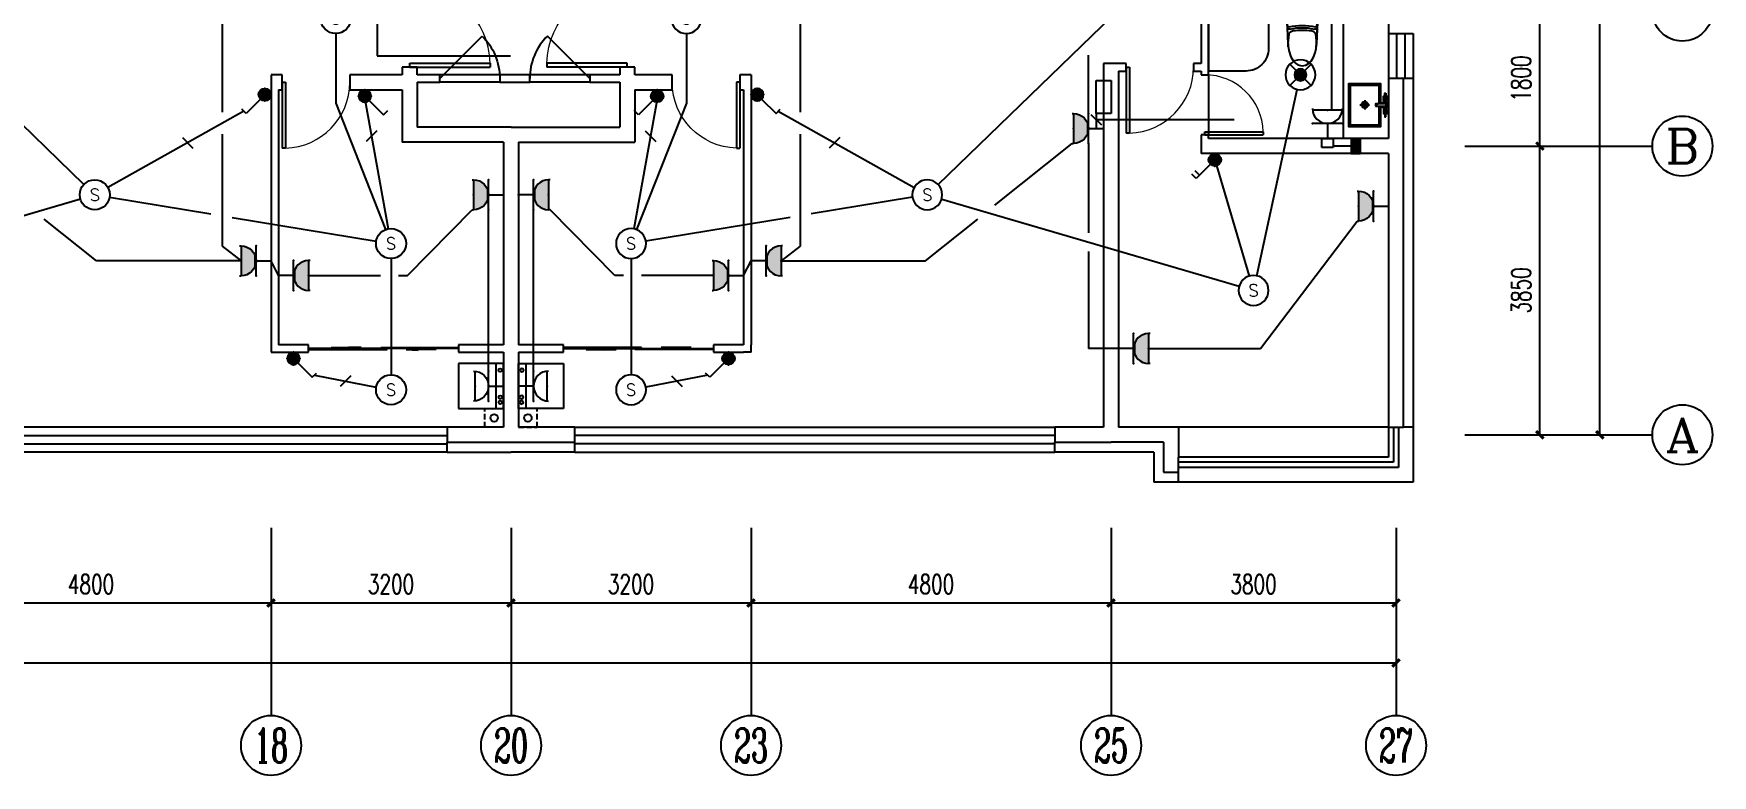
# Model space of a CAD drawing. Extents: x 4483878 to 4539156, y -49303 to -24364.
# Drawn here: x 4516772 to 4539156, y -47791 to -37899 of the extents above; entities that cross this region are included whole.
import ezdxf
from ezdxf.enums import TextEntityAlignment as Align

# ---------------------------------------------------------------- set-up
doc = ezdxf.new("R2010")
doc.units = 0
doc.header["$LTSCALE"] = 1000
doc.header["$MEASUREMENT"] = 0
doc.linetypes.add('DASH', pattern=[0.35, 0.25, -0.1])
for name, color, linetype in [('EQUIP-动力', 3, 'Continuous'), ('EQUIP-照明', 3, 'Continuous'), ('LAYER1', 4, 'Continuous'), ('LAYER2', 7, 'Continuous'), ('LVTRY', 7, 'Continuous'), ('SURFACE', 6, 'Continuous'), ('TEL_TEXT', 7, 'Continuous'), ('图层1', 7, 'Continuous'), ('图层7', 7, 'Continuous')]:
    doc.layers.add(name, color=color, linetype=linetype)
doc.styles.add('_TCH_AXIS', font='COMPLEX', dxfattribs={"bigfont": 'GBCBIG'})
doc.styles.add('_TCH_DIM_T3', font='SIMPLEX', dxfattribs={"width": 0.705882, "bigfont": 'GBCBIG'})
doc.styles.add('_TEL_ATTDEF', font='simplex.shx', dxfattribs={"width": 0.8, "height": 3, "bigfont": 'hztxt.shx'})
doc.styles.add('_TEL_DIM', font='SIMPLEX', dxfattribs={"width": 0.8, "height": 3.5, "bigfont": 'HZTXT'})
doc.styles.get("Standard").update_dxf_attribs({"font": 'gbenor.shx', "bigfont": 'gbcbig.shx'})

# ---------------------------------------------------------------- blocks, each defined once
blk = doc.blocks.new('_ArchTick')
at = {"color": 0, "linetype": 'ByBlock', "const_width": 0.4}
blk.add_lwpolyline([(-0.5, -0.5), (0.5, 0.5)], dxfattribs=at)
blk = doc.blocks.new('20190804-秦皇岛紫金湾$0$紫金湾户型平面08.02$0$rhedjrjedj')
at = {"layer": 'LVTRY'}
for p, q in [((36762, 108552, 0), (36789, 108637, 0)), ((36789, 108637, 0), (36817, 108684, 0)), ((36817, 108684, 0), (36852, 108723, 0)), ((36852, 108723, 0), (36881, 108743, 0)), ((36881, 108743, 0), (36918, 108756, 0)), ((36918, 108756, 0), (36942, 108758, 0)), ((36942, 108758, 0), (36988, 108749, 0)), ((36988, 108749, 0), (37025, 108728, 0)), ((37025, 108728, 0), (37059, 108694, 0)), ((37059, 108694, 0), (37091, 108644, 0)), ((37091, 108644, 0), (37113, 108587, 0)), ((37113, 108587, 0), (37125, 108529, 0)), ((36736, 108183, 0), (36755, 108497, 0)), ((36755, 108497, 0), (36762, 108552, 0)), ((37125, 108529, 0), (37128, 108503, 0)), ((37128, 108503, 0), (37137, 108422, 0)), ((37137, 108422, 0), (37146, 108285, 0)), ((36738, 108066, 0), (36736, 108183, 0)), ((37148, 108175, 0), (37145, 108066, 0)), ((37146, 108285, 0), (37148, 108175, 0)), ((36751, 108039, 0), (36738, 108066, 0)), ((36778, 108028, 0), (36751, 108039, 0)), ((37105, 108028, 0), (36778, 108028, 0)), ((36778, 108028, 0), (36942, 108028, 0)), ((37105, 108028, 0), (36942, 108028, 0)), ((37133, 108039, 0), (37105, 108028, 0)), ((37145, 108066, 0), (37133, 108039, 0)), ((37145, 108066, 0), (37145, 108066, 0))]:
    blk.add_line(p, q, dxfattribs=at)
blk.add_circle((36942, 108124, 0), 29.6, dxfattribs=at)
for centre, radius, start, end in [((41058, 108225, 0), 4312, 176.3006, 182.4712), ((37855, 108497, 0), 1100, 179.6519, 188.297), ((36028, 108497, 0), 1100, 351.703, 0.3481), ((32825, 108225, 0), 4312, 357.5288, 3.6994), ((36763, 108221, 0), 18.2, 73.3813, 156.4724), ((36770, 108246, 0), 24.1, 62.2033, 161.9404), ((36826, 108349, 0), 60, 190.4701, 264.6079), ((36918, 108822, 0), 602, 255.6185, 272.2533), ((36918, 108802, 0), 552, 255.6185, 272.4575), ((36950, 109661, 0), 1378, 264.6079, 269.6591), ((36933, 109661, 0), 1378, 270.3409, 275.3921), ((36965, 108802, 0), 552, 267.5425, 284.3815), ((36965, 108822, 0), 602, 267.7467, 284.3815), ((37057, 108349, 0), 60, 275.3921, 349.5299), ((37114, 108246, 0), 24.1, 18.0596, 117.7967), ((37120, 108221, 0), 18.2, 23.5276, 106.6187)]:
    blk.add_arc(centre, radius, start, end, dxfattribs=at)
blk = doc.blocks.new('YQB08132737')
at = {"layer": 'LVTRY'}
for p, q in [((-4, 147), (-4, 274)), ((-67, 211), (59, 211))]:
    blk.add_line(p, q, dxfattribs=at)
for points in [[(-160, 490), (-87, 490), (-87, 477), (-160, 477)], [(-63, 510), (-63, 459), (-118, 459), (-118, 510)], [(13, 354), (13, 496), (-16, 496), (-16, 354)], [(60, 510), (60, 459), (114, 459), (114, 510)], [(156, 490), (84, 490), (84, 477), (156, 477)]]:
    blk.add_lwpolyline(points, close=True, dxfattribs=at)
for points in [[(13, 449), (31, 449), (31, 519), (-35, 519), (-35, 449), (-16, 449)], [(13, 454), (26, 454), (26, 513), (-30, 513), (-30, 454), (-16, 454)], [(13, 421), (288, 421), (288, 0), (-288, 0), (-288, 421), (-16, 421)], [(13, 400), (266, 400), (266, 21), (-266, 21), (-266, 400), (-16, 400)]]:
    blk.add_lwpolyline(points, dxfattribs=at)
for centre, radius in [((-94, 483, 0), 6.49), ((90, 483, 0), 6.49), ((-4, 211), 42.1), ((-4, 211), 23.7), ((-1, 367), 8.4)]:
    blk.add_circle(centre, radius, dxfattribs=at)
blk = doc.blocks.new('XI-YI-JI')
for p, q in [((-312, 338), (-312, -262)), ((288, 338), (-312, 338)), ((288, -262), (288, 338)), ((-312, -162), (288, -162)), ((-312, -262), (288, -262))]:
    blk.add_line(p, q)
for centre in [(-230, -219), (-160, -219), (200, -216)]:
    blk.add_circle(centre, 23.1)
blk = doc.blocks.new('A$C561A04EA')
at = {"xscale": -1}
blk.add_blockref('XI-YI-JI', (-12, -338), dxfattribs=at)
blk = doc.blocks.new('$equip$00001838')
blk.add_circle((0, 0), 0.5)
at = {"color": 7, "style": '_TEL_DIM'}
blk.add_attdef('$TEXT$', text='', height=0.4, dxfattribs=at).set_placement((0, 0), align=Align.MIDDLE_CENTER)
at = {"color": 7, "style": '_TEL_DIM', "flags": 1}
blk.add_attdef('A', text='', height=0.00002, dxfattribs=at).set_placement((0, 0), align=Align.MIDDLE_CENTER)
blk = doc.blocks.new('$equip$00001149')
for p, q in [((-0.354, 0.354), (0.354, -0.354)), ((0.354, 0.354), (-0.354, -0.354))]:
    blk.add_line(p, q)
for radius in [0.5, 0.2]:
    blk.add_circle((0, 0), radius)
for points in [[(-0.173, 0.1), (0.173, 0.1), (-0.2, 0), (0.2, 0)], [(-0.173, -0.1), (0.173, -0.1), (-0.2, 0), (0.2, 0)], [(-0.1, 0.173), (0.1, 0.173), (-0.173, 0.1), (0.173, 0.1)], [(0, 0.2), (0, 0.2), (-0.1, 0.173), (0.1, 0.173)], [(-0.1, -0.173), (0.1, -0.173), (-0.173, -0.1), (0.173, -0.1)], [(0, -0.2), (0, -0.2), (-0.1, -0.173), (0.1, -0.173)]]:
    blk.add_solid(points)
at = {"flags": 9}
blk.add_attdef('A', (0, 0), '', height=0.00002, dxfattribs=at)
blk = doc.blocks.new('$equip$00001962')
for p, q in [((0.147, 0.356), (0.625, 0.833)), ((0.625, 0.833), (0.766, 0.692))]:
    blk.add_line(p, q)
blk.add_circle((0, 0.208), 0.208)
for p in [(-0.208, 0.208), (0, 0.417), (0, 0), (0.208, 0.208)]:
    blk.add_point(p)
for points in [[(-0.18, 0.313), (0.18, 0.313), (-0.208, 0.208), (0.208, 0.208)], [(-0.18, 0.104), (0.18, 0.104), (-0.208, 0.208), (0.208, 0.208)], [(-0.104, 0.389), (0.104, 0.389), (-0.18, 0.313), (0.18, 0.313)], [(-0.104, 0.028), (0.104, 0.028), (-0.18, 0.104), (0.18, 0.104)], [(0, 0.417), (0, 0.417), (-0.104, 0.389), (0.104, 0.389)], [(0, 0), (0, 0), (-0.104, 0.028), (0.104, 0.028)]]:
    blk.add_solid(points)
at = {"layer": 'TEL_TEXT', "style": '_TEL_DIM', "flags": 1}
blk.add_attdef('A', text='', height=0.00002, dxfattribs=at).set_placement((0, 0), align=Align.MIDDLE_CENTER)
blk = doc.blocks.new('$equip$00001963')
for p, q in [((0.147, 0.356), (0.625, 0.833)), ((0.512, 0.72), (0.653, 0.579)), ((0.625, 0.833), (0.766, 0.692))]:
    blk.add_line(p, q)
blk.add_circle((0, 0.208), 0.208)
for p in [(-0.208, 0.208), (0, 0.417), (0, 0), (0.208, 0.208)]:
    blk.add_point(p)
for points in [[(-0.18, 0.313), (0.18, 0.313), (-0.208, 0.208), (0.208, 0.208)], [(-0.18, 0.104), (0.18, 0.104), (-0.208, 0.208), (0.208, 0.208)], [(-0.104, 0.389), (0.104, 0.389), (-0.18, 0.313), (0.18, 0.313)], [(-0.104, 0.028), (0.104, 0.028), (-0.18, 0.104), (0.18, 0.104)], [(0, 0.417), (0, 0.417), (-0.104, 0.389), (0.104, 0.389)], [(0, 0), (0, 0), (-0.104, 0.028), (0.104, 0.028)]]:
    blk.add_solid(points)
at = {"layer": 'TEL_TEXT', "style": '_TEL_DIM', "flags": 1}
blk.add_attdef('A', text='', height=0.00002, dxfattribs=at).set_placement((0, 0), align=Align.MIDDLE_CENTER)
blk = doc.blocks.new('$equip$00001237')
for p, q in [((-0.5, 1.05), (-0.5, 1)), ((-0.5, 1), (0.5, 1)), ((0.5, 1.05), (0.5, 1)), ((0.5, 0.5), (-0.5, 0.5)), ((0, 0.5), (0, 0))]:
    blk.add_line(p, q)
blk.add_arc((0, 1), 0.5, 180, 0)
for p in [(0, 1), (-0.5, 0.5), (0, 0), (0.5, 0.5)]:
    blk.add_point(p)
for points in [[(0.433, 0.75), (-0.433, 0.75), (0.5, 1), (-0.5, 1)], [(0.25, 0.567), (-0.25, 0.567), (0.433, 0.75), (-0.433, 0.75)], [(0, 0.5), (0, 0.5), (0.25, 0.567), (-0.25, 0.567)]]:
    blk.add_solid(points)
at = {"flags": 9}
blk.add_attdef('A', (0, 0), '', height=0.00002, dxfattribs=at)
blk = doc.blocks.new('$equip$00001238')
for p, q in [((0.497, 0.95), (-0.497, 0.95)), ((0.5, 0.5), (-0.5, 0.5)), ((0, 0.5), (0, 0))]:
    blk.add_line(p, q)
blk.add_arc((0, 1), 0.5, 180, 0)
for p in [(0, 0.95), (-0.5, 0.5), (0, 0), (0.5, 0.5)]:
    blk.add_point(p)
at = {"flags": 9}
blk.add_attdef('A', (0, 0), '', height=0.00002, dxfattribs=at)
blk = doc.blocks.new('M')
at = {"layer": 'LAYER2', "color": 3}
for p, q in [((768307, 402424), (768307, 402544)), ((768307, 402544), (768457, 402544)), ((768457, 402544), (768457, 402424)), ((768457, 402424), (768307, 402424))]:
    blk.add_line(p, q, dxfattribs=at)
blk = doc.blocks.new('$TCHSYS$WIN2D')
for p, q in [((-0.5, 0.5), (0.5, 0.5)), ((0.5, 0.1667), (-0.5, 0.1667)), ((0.5, -0.1667), (-0.5, -0.1667)), ((-0.5, -0.5), (0.5, -0.5))]:
    blk.add_line(p, q)
blk = doc.blocks.new('$DorLib2D$00000131')
at = {"color": 0, "linetype": 'Continuous'}
for p, q in [((-0.5, 0.125), (-0.5, 0)), ((0.019, 0.125), (-0.5, 0.125)), ((0.019, 0), (0.019, 0.125)), ((0.15, 0.125), (0.232, 0.197)), ((0.35, 0.125), (0.15, 0.125)), ((0.232, 0.197), (0.232, 0.125)), ((-0.5, 0), (0.019, 0)), ((-0.024, 0), (0.5, 0)), ((-0.024, -0.125), (-0.024, 0)), ((0.5, 0), (0.5, -0.125)), ((-0.35, -0.125), (-0.15, -0.125)), ((-0.232, -0.197), (-0.232, -0.125)), ((-0.15, -0.125), (-0.232, -0.197)), ((0.5, -0.125), (-0.024, -0.125))]:
    blk.add_line(p, q, dxfattribs=at)
blk = doc.blocks.new('$TCHSYS$DOOR2D')
for p, q in [((0.45, 0.975), (0.5, 0.975)), ((0.45, 0), (0.45, 0.975)), ((0.5, 0), (0.5, 0.975)), ((0.5, 0), (0.45, 0))]:
    blk.add_line(p, q)
at = {"lineweight": 13}
blk.add_arc((0.475, 0), 0.975, 91.4693, 180, dxfattribs=at)
blk = doc.blocks.new('20190804-秦皇岛紫金湾$0$紫金湾户型平面08.02$0$$WINLIB2D$00000001')
at = {"color": 0}
for points in [[(-0.5, 0.5), (-0.5, -0.5)], [(-0.5, 0.5), (0.5, 0.5)], [(0.5, -0.5), (0.5, 0.5)], [(0.5, 0.167), (-0.5, 0.167)], [(0.5, -0.167), (-0.5, -0.167)], [(-0.5, -0.5), (0.5, -0.5)]]:
    blk.add_lwpolyline(points, dxfattribs=at)
blk = doc.blocks.new('$DorLib2D$00000114')
at = {"color": 0}
blk.add_line((0.5, 0), (-0.207, 0.707), dxfattribs=at)
blk.add_arc((0.5, 0), 1, 135, 180, dxfattribs=at)
blk = doc.blocks.new('$DorLib2D$00000001')
for p, q in [((0.45, 0.975), (0.5, 0.975)), ((0.45, 0), (0.45, 0.975)), ((0.5, 0), (0.5, 0.975)), ((0.5, 0), (0.45, 0))]:
    blk.add_line(p, q)
at = {"lineweight": 13}
blk.add_arc((0.475, 0), 0.975, 91.4693, 180, dxfattribs=at)

msp = doc.modelspace()

# ---------------------------------------------------------------- hatches: boundary and pattern name
at = {"layer": '图层1'}
msp.add_hatch(color=7, dxfattribs=at).paths.add_polyline_path([(4534338, -39499), (4534458, -39499), (4534458, -39299), (4534338, -39299)])

# ---------------------------------------------------------------- linework, layer by layer
at = {"color": 7}
for p, q in [((4537656, -43249), (4537656, -28339)), ((4532338, -37599), (4532338, -38299)), ((4532438, -37599), (4532438, -38399)), ((4536856, -39399), (4536856, -37599)), ((4519938, -38449), (4519938, -42149)), ((4520088, -38449), (4519938, -38449)), ((4520088, -38649), (4520088, -38449)), ((4521688, -38449), (4520988, -38449)), ((4520988, -38449), (4520988, -38649)), ((4521888, -38349), (4521688, -38349)), ((4521688, -38349), (4521688, -38449)), ((4521888, -38449), (4521888, -38349)), ((4522188, -38449), (4521888, -38449)), ((4522188, -38549), (4522188, -38449)), ((4522988, -38449), (4522188, -38449)), ((4523388, -38449), (4522988, -38449)), ((4522988, -38449), (4522988, -38549)), ((4523388, -38549), (4523388, -38449)), ((4524188, -38449), (4523388, -38449)), ((4524588, -38449), (4524188, -38449)), ((4524188, -38449), (4524188, -38549)), ((4524788, -38349), (4524588, -38349)), ((4524588, -38349), (4524588, -38449)), ((4524788, -38449), (4524788, -38349)), ((4525288, -38449), (4524788, -38449)), ((4525288, -38649), (4525288, -38449)), ((4526338, -38449), (4526188, -38449)), ((4526188, -38449), (4526188, -38649)), ((4526338, -38449), (4526338, -42049)), ((4531338, -38299), (4531038, -38299)), ((4531038, -38299), (4531038, -43149)), ((4531238, -38399), (4531338, -38399)), ((4531238, -38399), (4531238, -43149)), ((4531338, -38399), (4531338, -38299)), ((4532338, -38299), (4532238, -38299)), ((4532238, -38299), (4532238, -38399)), ((4532238, -38399), (4532338, -38399)), ((4532338, -38399), (4532338, -38449)), ((4532338, -38449), (4532438, -38449)), ((4532438, -38449), (4532438, -38399)), ((4532438, -38449), (4532438, -39249)), ((4535038, -38499), (4534838, -38499)), ((4534838, -38499), (4534838, -39299)), ((4535038, -39399), (4535038, -38499)), ((4520038, -38649), (4520038, -42049)), ((4520038, -38649), (4520088, -38649)), ((4520988, -38649), (4521688, -38649)), ((4521688, -38649), (4521688, -39349)), ((4521888, -38549), (4522188, -38549)), ((4521888, -38549), (4521888, -39149)), ((4522988, -38549), (4522188, -38549)), ((4522988, -38549), (4523388, -38549)), ((4524188, -38549), (4523388, -38549)), ((4524188, -38549), (4524588, -38549)), ((4524588, -38549), (4524588, -39149)), ((4524788, -38649), (4525288, -38649)), ((4524788, -38649), (4524788, -39349)), ((4526188, -38649), (4526238, -38649)), ((4526238, -38649), (4526238, -42049)), ((4523138, -39149), (4521888, -39149)), ((4523138, -39149), (4524588, -39149)), ((4523038, -39349), (4521688, -39349)), ((4523038, -39349), (4523038, -42049)), ((4523238, -39349), (4524788, -39349)), ((4523238, -39349), (4523238, -42049)), ((4532438, -39249), (4532338, -39249)), ((4532338, -39249), (4532338, -39499)), ((4532438, -39299), (4532438, -39249)), ((4534838, -39299), (4532438, -39299)), ((4534838, -39499), (4532338, -39499)), ((4534838, -39499), (4534838, -43149)), ((4535038, -43149), (4535038, -39399)), ((4535856, -39399), (4537106, -39399)), ((4535856, -39399), (4537106, -39399)), ((4535856, -39399), (4538356, -39399)), ((4536856, -43249), (4536856, -39399)), ((4520438, -42049), (4520038, -42049)), ((4520438, -42149), (4520438, -42049)), ((4523038, -42049), (4522438, -42049)), ((4522438, -42049), (4522438, -42149)), ((4523838, -42049), (4523238, -42049)), ((4523838, -42149), (4523838, -42049)), ((4526238, -42049), (4525838, -42049)), ((4525838, -42049), (4525838, -42149)), ((4526338, -42049), (4526338, -42049)), ((4526338, -42149), (4526338, -42049)), ((4519938, -42149), (4520438, -42149)), ((4522438, -42149), (4523038, -42149)), ((4523038, -42149), (4523038, -43149)), ((4523238, -42149), (4523238, -43149)), ((4523238, -42149), (4523838, -42149)), ((4525838, -42149), (4526238, -42149)), ((4526338, -42149), (4526238, -42149)), ((4523038, -43149), (4522288, -43149)), ((4522288, -43149), (4522288, -43349)), ((4523988, -43149), (4523238, -43149)), ((4523988, -43349), (4523988, -43149)), ((4531038, -43149), (4530388, -43149)), ((4530388, -43149), (4530388, -43349)), ((4532038, -43149), (4531238, -43149)), ((4534838, -43149), (4532038, -43149)), ((4532038, -43149), (4532038, -43549)), ((4534838, -43149), (4535038, -43149)), ((4534838, -43149), (4534838, -43549)), ((4534905, -43149), (4534905, -43616)), ((4534971, -43149), (4534971, -43683)), ((4535168, -43149), (4535168, -43879)), ((4522288, -43349), (4523138, -43349)), ((4523138, -43349), (4523988, -43349)), ((4530388, -43349), (4531138, -43349)), ((4531838, -43349), (4531138, -43349)), ((4531838, -43349), (4531838, -43749)), ((4535856, -43249), (4537906, -43249)), ((4535856, -43249), (4537106, -43249)), ((4535856, -43249), (4538356, -43249)), ((4532038, -43749), (4532038, -43549)), ((4534838, -43549), (4532038, -43549)), ((4534905, -43616), (4532038, -43616)), ((4531838, -43749), (4532038, -43749)), ((4534971, -43683), (4532038, -43683)), ((4535168, -43879), (4532038, -43879)), ((4519938, -44491), (4519938, -46991)), ((4519938, -44491), (4519938, -45741)), ((4519938, -44491), (4519938, -45741)), ((4523138, -44491), (4523138, -46991)), ((4523138, -44491), (4523138, -45741)), ((4523138, -44491), (4523138, -45741)), ((4526338, -44491), (4526338, -46991)), ((4526338, -44491), (4526338, -45741)), ((4526338, -44491), (4526338, -45741)), ((4531138, -44491), (4531138, -46991)), ((4531138, -44491), (4531138, -45741)), ((4531138, -44491), (4531138, -45741)), ((4534938, -44491), (4534938, -46991)), ((4534938, -44491), (4534938, -46541)), ((4534938, -44491), (4534938, -45741)), ((4515138, -45491), (4519938, -45491)), ((4519938, -45491), (4523138, -45491)), ((4523138, -45491), (4526338, -45491)), ((4526338, -45491), (4531138, -45491)), ((4531138, -45491), (4534938, -45491)), ((4487738, -46291), (4534938, -46291))]:
    msp.add_line(p, q, dxfattribs=at)
msp.add_lwpolyline([(4532438, -37599), (4533238, -37599), (4533238, -38099, -0.414214), (4532938, -38399), (4532438, -38399), (4532438, -37599)], format="xyb", dxfattribs=at)
msp.add_lwpolyline([(4534838, -39299), (4534238, -39299), (4534238, -37599), (4534838, -37599)], close=True, dxfattribs=at)
at = {"color": 7, "linetype": 'DASH', "ltscale": 0.3}
for points in [[(4523038, -43149), (4522788, -43149), (4522788, -42899), (4523038, -42899)], [(4523238, -43149), (4523488, -43149), (4523488, -42899), (4523238, -42899)]]:
    msp.add_lwpolyline(points, close=True, dxfattribs=at)
at = {"color": 7}
for centre, radius in [((4538756, -37599), 400), ((4538756, -39399), 400), ((4522913, -43024), 50), ((4523363, -43024), 50), ((4538756, -43249), 400), ((4519938, -47391), 400), ((4523138, -47391), 400), ((4526338, -47391), 400), ((4531138, -47391), 400), ((4534938, -47391), 400)]:
    msp.add_circle(centre, radius, dxfattribs=at)
at = {"layer": 'SURFACE'}
for p, q in [((4535168, -38499), (4535038, -38499)), ((4535168, -38499), (4535168, -39399)), ((4535168, -39399), (4535168, -43149)), ((4535168, -43149), (4535038, -43149)), ((4522288, -43479), (4522288, -43349)), ((4523988, -43479), (4523988, -43349)), ((4530388, -43479), (4530388, -43349)), ((4522288, -43479), (4523138, -43479)), ((4523988, -43479), (4523138, -43479)), ((4531138, -43479), (4530388, -43479)), ((4531708, -43479), (4531138, -43479)), ((4531708, -43479), (4531708, -43879)), ((4532038, -43879), (4532038, -43749)), ((4532038, -43879), (4531708, -43879))]:
    msp.add_line(p, q, dxfattribs=at)
at = {"layer": 'TEL_TEXT'}
for p, q in [((4521355, -37283), (4521355, -38198)), ((4521355, -38198), (4523131, -38198))]:
    msp.add_line(p, q, dxfattribs=at)
at = {"layer": 'TEL_TEXT', "color": 0}
for p, q in [((4530867, -38977), (4531009, -39118)), ((4530938, -39047), (4532782, -39047)), ((4518756, -39285), (4518897, -39426)), ((4521349, -39198), (4521208, -39339)), ((4524927, -39198), (4525068, -39339)), ((4527521, -39285), (4527379, -39426)), ((4521000, -42462), (4520858, -42604)), ((4525277, -42462), (4525418, -42604))]:
    msp.add_line(p, q, dxfattribs=at)
at = {"layer": '图层1', "color": 4}
for p, q in [((4534078, -36199), (4534078, -38919)), ((4519285, -36949), (4519285, -38949)), ((4526991, -36949), (4526991, -38949)), ((4517444, -39910), (4514632, -37188)), ((4528832, -39910), (4531644, -37188)), ((4520801, -37899), (4520801, -38825)), ((4525476, -37899), (4525476, -38825)), ((4530838, -38965), (4530838, -38188)), ((4533081, -41129), (4533621, -38645)), ((4519577, -38935), (4517763, -39951)), ((4520801, -38825), (4521465, -40513)), ((4521189, -38774), (4521502, -40502)), ((4525087, -38774), (4524774, -40502)), ((4525476, -38825), (4524811, -40513)), ((4526700, -38935), (4528514, -39951)), ((4530938, -38967), (4530938, -39165)), ((4519285, -39241), (4519285, -40735)), ((4526991, -39241), (4526991, -40735)), ((4529590, -40189), (4530618, -39365)), ((4530838, -39365), (4530838, -40554)), ((4532522, -39583), (4532981, -41133)), ((4534338, -39399), (4534100, -39399)), ((4517396, -40106), (4513430, -41268)), ((4517785, -40082), (4519137, -40304)), ((4521756, -41125), (4522618, -40249)), ((4522838, -42399), (4522838, -40249)), ((4523438, -42399), (4523438, -40249)), ((4524520, -41125), (4523658, -40249)), ((4528491, -40082), (4527139, -40304)), ((4528880, -40106), (4532846, -41268)), ((4517611, -40930), (4516915, -40372)), ((4519418, -40350), (4521341, -40667)), ((4526858, -40350), (4524935, -40667)), ((4528665, -40930), (4529361, -40372)), ((4533132, -42099), (4534418, -40399)), ((4519285, -40735), (4519538, -40930)), ((4526991, -40735), (4526738, -40930)), ((4519538, -40930), (4517611, -40930)), ((4520038, -41125), (4519938, -40930)), ((4521538, -40899), (4521538, -42449)), ((4524738, -40899), (4524738, -42449)), ((4526238, -41125), (4526338, -40930)), ((4526738, -40930), (4528665, -40930)), ((4530838, -40804), (4530838, -42099)), ((4520438, -41125), (4521399, -41125)), ((4521638, -41125), (4521756, -41125)), ((4524638, -41125), (4524520, -41125)), ((4525838, -41125), (4524878, -41125)), ((4531238, -42099), (4530838, -42099)), ((4531638, -42099), (4533132, -42099)), ((4520516, -42454), (4521342, -42612)), ((4525760, -42454), (4524935, -42612))]:
    msp.add_line(p, q, dxfattribs=at)
at = {"layer": '图层1', "color": 7}
for p, q in [((4534338, -39299), (4534338, -39499)), ((4534338, -39299), (4534458, -39299)), ((4534338, -39299), (4534458, -39299)), ((4534458, -39499), (4534458, -39299)), ((4534458, -39299), (4534458, -39499)), ((4534338, -39499), (4534458, -39499)), ((4534338, -39499), (4534458, -39499))]:
    msp.add_line(p, q, dxfattribs=at)
at = {"layer": '图层7', "color": 3}
for p, q in [((4530938, -38967), (4530938, -38527)), ((4530938, -38527), (4531138, -38527)), ((4531138, -38527), (4531138, -38967)), ((4531138, -38967), (4530938, -38967))]:
    msp.add_line(p, q, dxfattribs=at)

# ---------------------------------------------------------------- block references
at = {"color": 7}
for name, p, xscale, yscale, zscale, rotation in [('$DorLib2D$00000001', (4521788, -37799), 1100, 1100, 200, 269.9999999999619), ('$DorLib2D$00000001', (4524688, -37799), 1100, -1100, 200, 270), ('$DorLib2D$00000114', (4522588, -38499), 800, -800, 100, 180), ('$DorLib2D$00000114', (4523788, -38499), -800, -800, 100, 180), ('20190804-秦皇岛紫金湾$0$紫金湾户型平面08.02$0$$WINLIB2D$00000001', (4535003, -38199), 600, -330, 330, 270), ('$TCHSYS$DOOR2D', (4531788, -38349), 900, 900, 100, 180), ('$TCHSYS$DOOR2D', (4532388, -38849), 800, 800, 100, 270.0000000011205), ('$TCHSYS$DOOR2D', (4520538, -38549), 900, 900, 200, 180), ('_ArchTick', (4536856, -39399), 100, 100, 100, 90), ('_ArchTick', (4536856, -39399), 100, 100, 100, 270), ('$DorLib2D$00000131', (4521438, -42099), -2000, 100, 100, 8.96296e-11), ('$DorLib2D$00000131', (4524838, -42099), -2000, -100, 100, 179.9999999999118), ('$TCHSYS$WIN2D', (4519088, -43314), -6400, 330, 330, 8.83789e-11), ('$TCHSYS$WIN2D', (4527188, -43314), -6400, -330, 330, 179.9999999999116), ('_ArchTick', (4536856, -43249), 100, 100, 100, 270), ('_ArchTick', (4537656, -43249), 100, 100, 100, 270), ('_ArchTick', (4519938, -45491), 100, 100, 100, 180), ('_ArchTick', (4523138, -45491), 100, 100, 100, 180), ('_ArchTick', (4526338, -45491), 100, 100, 100, 180), ('_ArchTick', (4531138, -45491), 100, 100, 100, 180)]:
    msp.add_blockref(name, p, dxfattribs=dict(at, xscale=xscale, yscale=yscale, zscale=zscale, rotation=rotation))
at = {"color": 7, "extrusion": (0, 0, -1), "zscale": -1}
for name, p, rotation in [('20190804-秦皇岛紫金湾$0$紫金湾户型平面08.02$0$rhedjrjedj', (-4496746, 70429, 0), 180), ('A$C561A04EA', (-4522438, -42599), 270)]:
    msp.add_blockref(name, p, dxfattribs=dict(at, rotation=rotation))
at = {"color": 7}
for name, p, xscale, yscale, zscale in [('$TCHSYS$DOOR2D', (4525738, -38549), 900, -900, 200), ('_ArchTick', (4519938, -45491), 100, 100, 100), ('_ArchTick', (4523138, -45491), 100, 100, 100), ('_ArchTick', (4526338, -45491), 100, 100, 100), ('_ArchTick', (4531138, -45491), 100, 100, 100), ('_ArchTick', (4534938, -45491), 100, 100, 100), ('_ArchTick', (4534938, -46291), 100, 100, 100)]:
    msp.add_blockref(name, p, dxfattribs=dict(at, xscale=xscale, yscale=yscale, zscale=zscale))
at = {"color": 7, "rotation": 270}
for name, p in [('YQB08132737', (4534310, -38853)), ('A$C561A04EA', (4523838, -42599))]:
    msp.add_blockref(name, p, dxfattribs=at)
at = {"layer": 'EQUIP-动力', "color": 4, "xscale": 400, "yscale": 400, "zscale": 400}
msp.add_blockref('$equip$00001238', (4534023, -39299), dxfattribs=at)
at = {"layer": 'EQUIP-动力', "color": 4, "yscale": 400, "zscale": 400}
for name, p, xscale, rotation in [('$equip$00001237', (4531038, -39165), -400, 90), ('$equip$00001237', (4523038, -40049), -400, 90), ('$equip$00001237', (4523238, -40049), 400, 270), ('$equip$00001237', (4534838, -40199), -400, 90), ('$equip$00001237', (4519938, -40930), -400, 90), ('$equip$00001237', (4526338, -40930), 400, 270), ('$equip$00001237', (4520038, -41125), 400, 270), ('$equip$00001237', (4526238, -41125), -400, 90), ('$equip$00001237', (4531238, -42099), 400, 270), ('$equip$00001238', (4523038, -42599), -400, 90), ('$equip$00001238', (4523238, -42599), 400, 270)]:
    msp.add_blockref(name, p, dxfattribs=dict(at, xscale=xscale, rotation=rotation))
at = {"layer": 'EQUIP-照明', "color": 4}
ref = msp.add_blockref('$equip$00001838', (4520801, -37699), dxfattribs=dict(at, xscale=400, yscale=400, zscale=400))
ref.add_attrib('$TEXT$', 'S', dxfattribs={"layer": '0', "color": 7, "height": 160, "style": '_TEL_ATTDEF'}).set_placement((4520801, -37699), align=Align.MIDDLE_CENTER)
ref = msp.add_blockref('$equip$00001838', (4525476, -37699), dxfattribs=dict(at, xscale=-400, yscale=400, zscale=400))
ref.add_attrib('$TEXT$', 'S', dxfattribs={"layer": '0', "color": 7, "height": 160, "style": '_TEL_ATTDEF'}).set_placement((4525476, -37699), align=Align.MIDDLE_CENTER)
at = {"layer": 'EQUIP-照明', "color": 4, "xscale": -400, "yscale": 400, "zscale": 400}
msp.add_blockref('$equip$00001149', (4533663, -38449), dxfattribs=at)
at = {"layer": 'EQUIP-照明', "color": 4, "yscale": 400, "zscale": 400, "rotation": 180}
for name, p, xscale in [('$equip$00001962', (4519855, -38630), 400), ('$equip$00001962', (4521189, -38649), -400), ('$equip$00001962', (4525087, -38649), 400), ('$equip$00001962', (4526421, -38630), -400), ('$equip$00001963', (4532522, -39499), 400), ('$equip$00001962', (4520238, -42149), -400), ('$equip$00001962', (4526038, -42149), 400)]:
    msp.add_blockref(name, p, dxfattribs=dict(at, xscale=xscale))
at = {"layer": 'EQUIP-照明', "color": 4}
ref = msp.add_blockref('$equip$00001838', (4517588, -40049), dxfattribs=dict(at, xscale=400, yscale=400, zscale=400))
ref.add_attrib('$TEXT$', 'S', dxfattribs={"layer": '0', "color": 7, "height": 160, "style": '_TEL_ATTDEF'}).set_placement((4517588, -40049), align=Align.MIDDLE_CENTER)
ref = msp.add_blockref('$equip$00001838', (4528688, -40049), dxfattribs=dict(at, xscale=-400, yscale=400, zscale=400))
ref.add_attrib('$TEXT$', 'S', dxfattribs={"layer": '0', "color": 7, "height": 160, "style": '_TEL_ATTDEF'}).set_placement((4528688, -40049), align=Align.MIDDLE_CENTER)
ref = msp.add_blockref('$equip$00001838', (4521538, -40699), dxfattribs=dict(at, xscale=400, yscale=400, zscale=400))
ref.add_attrib('$TEXT$', 'S', dxfattribs={"layer": '0', "color": 7, "height": 160, "style": '_TEL_ATTDEF'}).set_placement((4521538, -40699), align=Align.MIDDLE_CENTER)
ref = msp.add_blockref('$equip$00001838', (4524738, -40699), dxfattribs=dict(at, xscale=-400, yscale=400, zscale=400))
ref.add_attrib('$TEXT$', 'S', dxfattribs={"layer": '0', "color": 7, "height": 160, "style": '_TEL_ATTDEF'}).set_placement((4524738, -40699), align=Align.MIDDLE_CENTER)
ref = msp.add_blockref('$equip$00001838', (4533038, -41324), dxfattribs=dict(at, xscale=-400, yscale=400, zscale=400))
ref.add_attrib('$TEXT$', 'S', dxfattribs={"layer": '0', "color": 7, "height": 160, "style": '_TEL_ATTDEF'}).set_placement((4533038, -41324), align=Align.MIDDLE_CENTER)
ref = msp.add_blockref('$equip$00001838', (4521538, -42649), dxfattribs=dict(at, xscale=400, yscale=400, zscale=400))
ref.add_attrib('$TEXT$', 'S', dxfattribs={"layer": '0', "color": 7, "height": 160, "style": '_TEL_ATTDEF'}).set_placement((4521538, -42649), align=Align.MIDDLE_CENTER)
ref = msp.add_blockref('$equip$00001838', (4524738, -42649), dxfattribs=dict(at, xscale=-400, yscale=400, zscale=400))
ref.add_attrib('$TEXT$', 'S', dxfattribs={"layer": '0', "color": 7, "height": 160, "style": '_TEL_ATTDEF'}).set_placement((4524738, -42649), align=Align.MIDDLE_CENTER)
at = {"layer": 'LAYER1', "color": 0, "rotation": 180}
msp.add_blockref('M', (5302407, 363125), dxfattribs=at)

# ---------------------------------------------------------------- texts
at = {"color": 7, "style": '_TCH_AXIS'}
for s, height, width, p, p2 in [('B', 453, 1.235294, (4538530, -39626), (4538983, -39626)), ('A', 453, 1.166667, (4538530, -43476), (4538983, -43476)), ('18', 452.5, 0.724138, (4519712, -47617), (4520164, -47617)), ('20', 452.5, 0.617647, (4522912, -47617), (4523364, -47617)), ('23', 452.5, 0.617647, (4526112, -47617), (4526564, -47617)), ('25', 452.5, 0.617647, (4530912, -47617), (4531364, -47617)), ('27', 452.5, 0.617647, (4534712, -47617), (4535164, -47617))]:
    msp.add_text(s, height=height, dxfattribs=dict(at, width=width)).set_placement(p, p2, align=Align.FIT)
at = {"color": 7, "char_height": 255, "attachment_point": 5, "rotation": 90, "style": '_TCH_DIM_T3'}
for s, insert in [('\\A1;1800', (4536606, -38499)), ('\\A1;3850', (4536606, -41324))]:
    msp.add_mtext(s, dxfattribs=dict(at, insert=insert))
at = {"color": 7, "char_height": 255, "attachment_point": 5, "style": '_TCH_DIM_T3'}
for s, insert in [('\\A1;4800', (4517538, -45241)), ('\\A1;3200', (4521538, -45241)), ('\\A1;3200', (4524738, -45241)), ('\\A1;4800', (4528738, -45241)), ('\\A1;3800', (4533038, -45241))]:
    msp.add_mtext(s, dxfattribs=dict(at, insert=insert))

doc.saveas('drawing.dxf')
